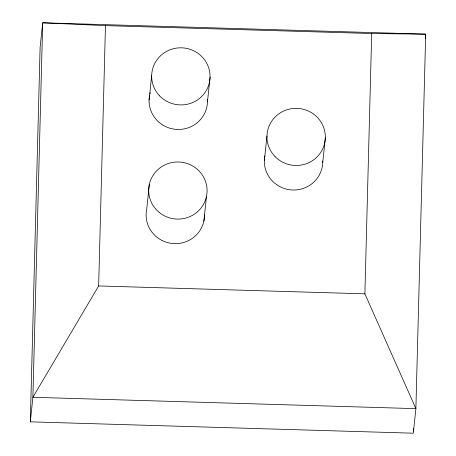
<?xml version="1.0" encoding="UTF-8"?>
<svg xmlns="http://www.w3.org/2000/svg" width="456" height="456" viewBox="0 0 456 456"><rect width="100%" height="100%" fill="white"/><g stroke="black" fill="none" stroke-linecap="round" stroke-linejoin="round"><path stroke-width="0.68" d="M30.313 421.84L40.111 47.356L42.693 22.8L425.687 34.16L415.889 408.644L413.307 433.2L30.313 421.84L32.895 397.284L42.693 22.8L105.467 25.633L371.697 33.527L425.687 34.16L425.248 38.372M371.697 33.527L364.885 293.841L415.889 408.644L32.895 397.284L98.656 285.946L105.467 25.633M413.364 431.062L413.438 428.218M149.095 100.052L151.671 75.502M149.317 184.463L146.735 209.019A29.207 28.551 6 0 0 172.659 243.521A29.207 28.551 6 0 0 204.487 214.411M207.474 101.785L210.056 77.229M203.86 221.166L206.443 196.616A29.207 28.551 6 0 0 168.862 163.333A29.207 28.551 6 0 0 158.335 211.664A29.207 28.551 6 0 0 206.443 196.616M264.366 160.603L266.948 136.048M322.751 162.336L325.333 137.78M98.656 285.946L364.885 293.841M322.751 160.985A29.207 28.551 6 0 1 292.461 189.998A29.207 28.551 6 0 1 264.491 158.58M264.662 157.223A29.207 28.551 6 0 1 264.896 155.878M207.457 99.756A29.207 28.551 6 0 1 176.141 129.39A29.207 28.551 6 0 1 149.619 95.327M149.921 93.999A29.207 28.551 6 0 1 150.28 92.693M159.697 95.937A29.207 28.551 6 0 0 208.871 84.588A29.207 28.551 6 0 0 174.032 48.57A29.207 28.551 6 0 0 159.697 95.937M274.968 156.488A29.207 28.551 6 0 0 324.142 145.139A29.207 28.551 6 0 0 289.303 109.121A29.207 28.551 6 0 0 274.968 156.488"/></g></svg>
